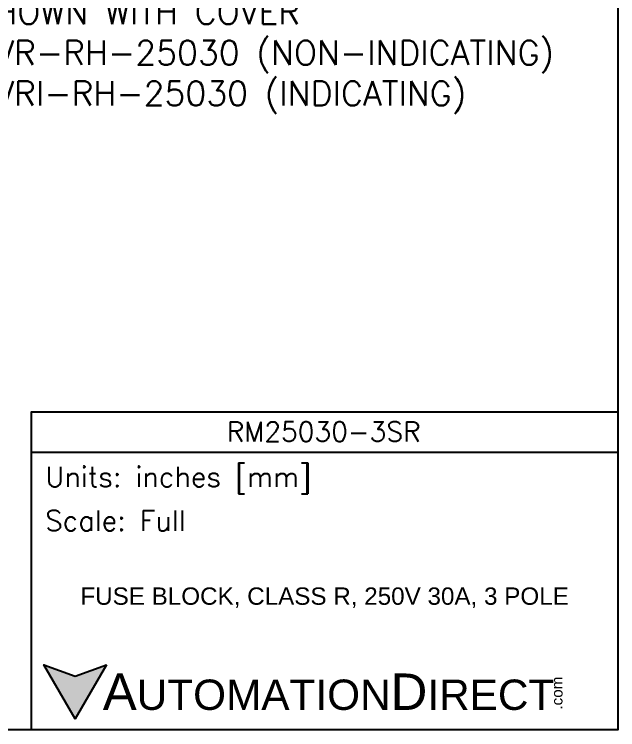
# Model space of a CAD drawing. Header units: inches. Extents: x 897.4 to 914.4, y -8.5 to 2.5.
# Drawn here: x 909.77 to 914.41, y -8.53 to -3.03 of the extents above; entities that cross this region are included whole.
import ezdxf
from ezdxf import colors
from ezdxf.entities.mleader import LeaderData, LeaderLine
from ezdxf.math import Vec2, Vec3

# ---------------------------------------------------------------- set-up
doc = ezdxf.new("R2010")
doc.units = ezdxf.units.IN
doc.header["$LTSCALE"] = 4
doc.header["$MEASUREMENT"] = 0
doc.layers.get('DEFPOINTS').update_dxf_attribs({"linetype": 'CONTINUOUS'})
doc.layers.add('TEXT', color=140, linetype='CONTINUOUS')
doc.styles.add('ROMANS', font='romans.shx')
doc.styles.get("Standard").update_dxf_attribs({"font": 'romans.shx'})
doc.styles.add('型式1', font='')
doc.styles.get('型式1').set_extended_font_data('AR MingtiM BIG-5')

msp = doc.modelspace()

# ---------------------------------------------------------------- hatches: boundary and pattern name
at = {"layer": 'TEXT'}
msp.add_hatch(color=256, dxfattribs=at).paths.add_polyline_path([(910.4761, -8.0354), (910.236, -8.1228), (909.9959, -8.0354), (910.236, -8.4513)])

# ---------------------------------------------------------------- linework, layer by layer
at = {"layer": 'DEFPOINTS'}
msp.add_lwpolyline([(914.4093, -8.5339), (897.4093, -8.5339), (897.4093, 2.4661), (914.4093, 2.4661)], close=True, dxfattribs=at)
at = {"layer": 'TEXT'}
msp.add_line((909.8996, -6.3997), (914.4093, -6.3997), dxfattribs=at)
for points in [[(909.8996, -8.5339), (909.8996, -6.0889), (914.4093, -6.0889), (914.4093, -8.5339)], [(910.4761, -8.0354), (910.236, -8.4513), (909.9959, -8.0354), (910.236, -8.1228)]]:
    msp.add_lwpolyline(points, close=True, dxfattribs=at)

# ---------------------------------------------------------------- texts
for s, insert, char_height, width, attachment_point, style in [('RM25030-3SR', (912.1474, -6.2422), 0.15, 3.026168, 5, 'ROMANS'), (' Units: inches [mm]', (909.8996, -6.6158), 0.15543, 4.509768, 4, 'ROMANS'), (' Scale: Full', (909.8996, -6.9267), 0.15543, 4.509768, 4, 'ROMANS'), ('{\\fArial|b0|i0|c0|p34;     \\H1.2x;A\\H0.8333x;UTOMATION\\H1.2x;D\\H0.8333x;IRECT}', (909.9959, -8.2434), 0.233146, 3.949409, 4, '型式1')]:
    msp.add_mtext(s, dxfattribs=dict(at, insert=insert, char_height=char_height, width=width, attachment_point=attachment_point, style=style))
at = {"layer": 'TEXT', "insert": (912.1544, -7.5193), "char_height": 0.16, "width": 4.033441, "attachment_point": 5}
msp.add_mtext('{\\fArial|b0|i0|c0|p34;\\H0.83333x;FUSE BLOCK, CLASS R, 250V 30A, 3 POLE}', dxfattribs=at)
at = {"layer": 'TEXT', "insert": (913.9007, -8.38), "char_height": 0.083932, "width": 0.24872, "attachment_point": 1, "rotation": 90, "style": '型式1'}
msp.add_mtext('{\\fArial|b0|i0|c0|p34;.com}', dxfattribs=at)

# ---------------------------------------------------------------- leaders
at = {"layer": 'TEXT'}
ml = msp.add_multileader_mtext('Standard', dxfattribs=at)
ml.set_content('SHOWN WITH COVER\\PCVR-RH-25030 (NON-INDICATING)\\PCVRI-RH-25030 (INDICATING)', color=256)
ml.set_leader_properties()
ml.build(insert=Vec2(0, 0))
ml.multileader.update_dxf_attribs({"text_left_attachment_type": 2, "text_right_attachment_type": 2, "text_top_attachment_type": 32, "text_bottom_attachment_type": 4786, "dogleg_length": 0.36, "arrow_head_size": 0.25})
ctx = ml.context
ctx.base_point, ctx.char_height, ctx.arrow_head_size, ctx.landing_gap_size, ctx.plane_origin = Vec3(909.3625, -3.3963), 0.1875, 0.25, 0.09, Vec3(908.5332, -2.4882)
ctx.left_attachment, ctx.right_attachment = 2, 2
notes = []
notes.append((ctx, [(1, (1, 1, 0), (909.0025, -3.3963), (1, 0), 0.36, [(1, [(908.5332, -2.4882), (908.5332, -4.4225)], 0, [])])]))
ctx.mtext.insert, ctx.mtext.flow_direction = Vec3(909.4525, -2.9231), 5
for ctx, leaders in notes:
    for number, flags, end, landing, length, lines in leaders:
        leader = LeaderData()
        leader.index, (leader.has_last_leader_line, leader.has_dogleg_vector, leader.attachment_direction) = number, flags
        leader.last_leader_point, leader.dogleg_vector, leader.dogleg_length = Vec3(end), Vec3(landing), length
        for number, points, colour, breaks in lines:
            line = LeaderLine()
            line.index, line.vertices, line.color, line.breaks = number, Vec3.list(points), colors.encode_raw_color(colour), breaks
            leader.lines.append(line)
        ctx.leaders.append(leader)

doc.saveas('drawing.dxf')
